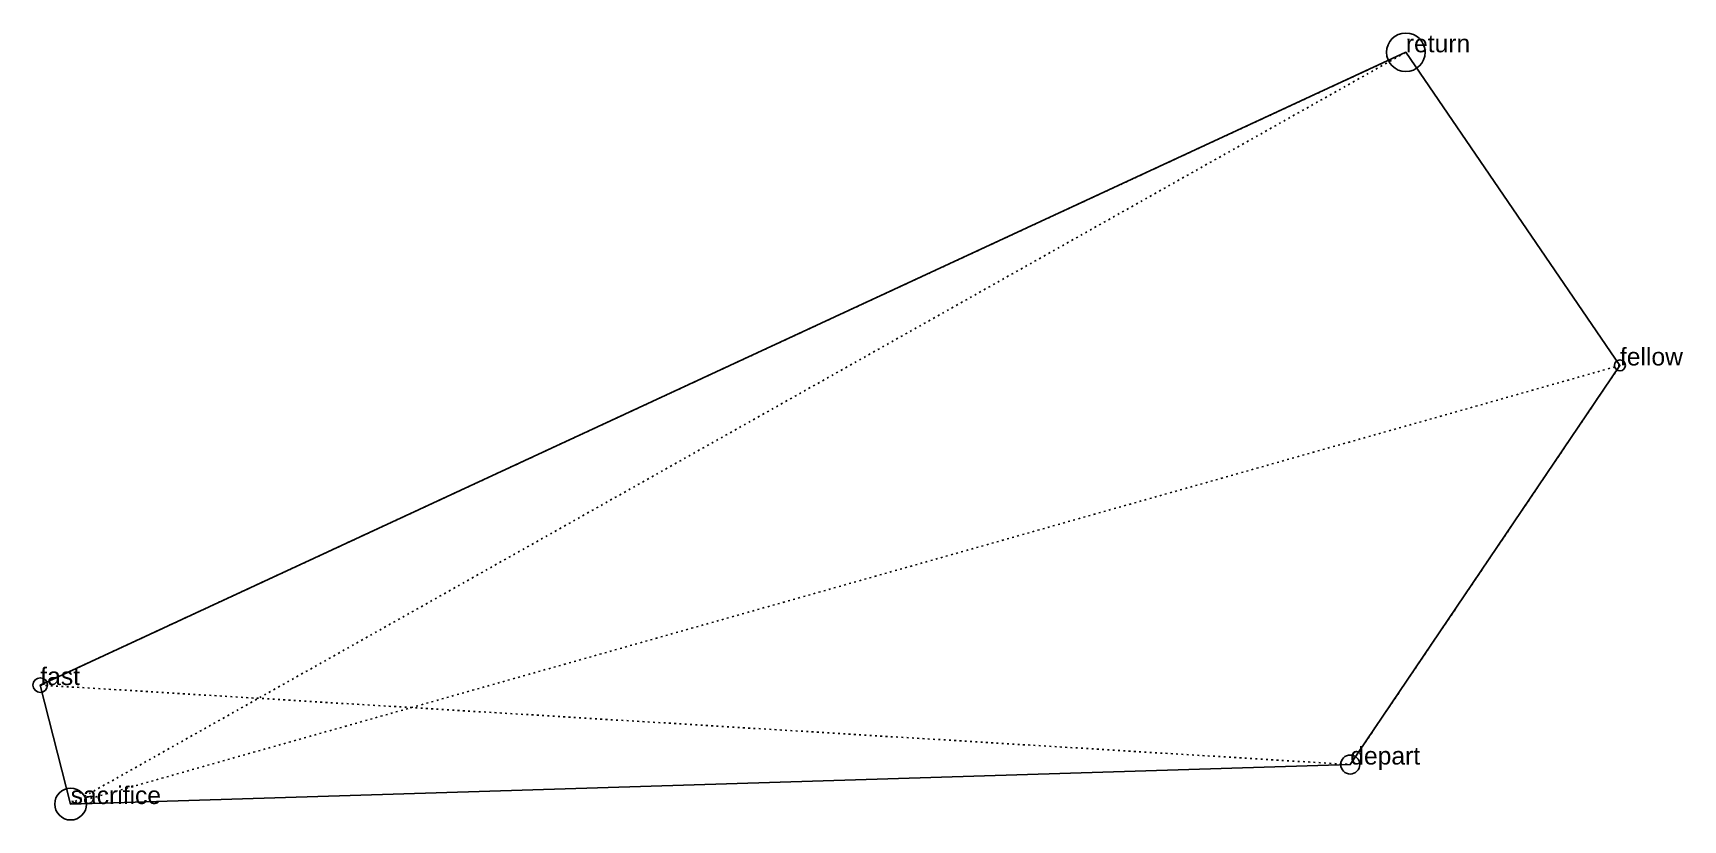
# Model space of a CAD drawing. Extents: x -49.5 to 44, y -14.3 to 30.3.
import ezdxf

# ---------------------------------------------------------------- set-up
doc = ezdxf.new("R2010")
doc.units = 0
doc.linetypes.add('DOT', pattern=[0.2, 0, -0.2])
doc.layers.add('TEXT', color=1, linetype='CONTINUOUS')
doc.styles.get("Standard").update_dxf_attribs({"font": 'arial.ttf'})

msp = doc.modelspace()

# ---------------------------------------------------------------- linework, layer by layer
for centre, radius in [((28.274, 29.172), 1.093), ((40.409, 11.428), 0.311), ((-49.123, -6.684), 0.413), ((25.125, -11.186), 0.538), ((-47.402, -13.425), 0.904)]:
    msp.add_circle(centre, radius)
at = {"layer": 'INTERNAL', "linetype": 'DOT'}
msp.add_polyline3d([(-47.402, -13.425, 0), (28.274, 29.172, 0), (-49.123, -6.684, 0), (25.125, -11.186, 0), (40.409, 11.428, 0), (-47.402, -13.425, 0)], close=True, dxfattribs=at)
at = {"layer": 'OUTLINE', "linetype": 'CONTINUOUS'}
msp.add_polyline3d([(-47.402, -13.425, 0), (-49.123, -6.684, 0), (28.274, 29.172, 0), (40.409, 11.428, 0), (25.125, -11.186, 0), (-47.402, -13.425, 0)], close=True, dxfattribs=at)

# ---------------------------------------------------------------- texts
at = {"layer": 'TEXT'}
for s, p in [('return', (28.274, 29.172)), ('fellow', (40.409, 11.428)), ('fast', (-49.123, -6.684)), ('depart', (25.125, -11.186)), ('sacrifice', (-47.402, -13.425))]:
    msp.add_text(s, height=1, dxfattribs=at).set_placement(p)

doc.saveas('drawing.dxf')
